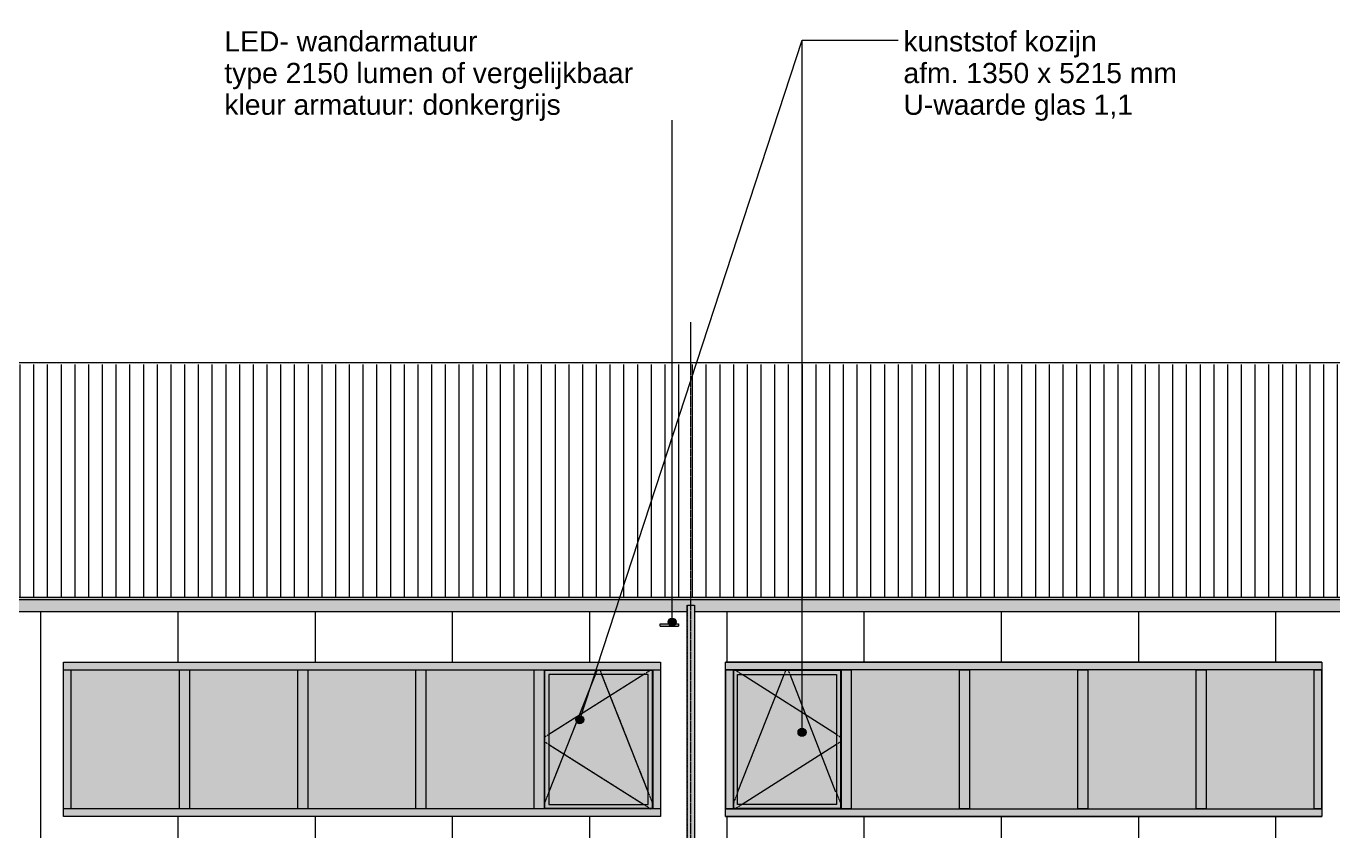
# Model space of a CAD drawing. Header units: millimetres. Extents: x 48682 to 485846, y -7071 to 11912.
# Drawn here: x 173212 to 184639, y 4876 to 11912 of the extents above; entities that cross this region are included whole.
import ezdxf

# ---------------------------------------------------------------- set-up
doc = ezdxf.new("R2010")
doc.units = ezdxf.units.MM
for name, pattern in [('Grid Line', [22.225, 12.7, -3.175, 3.175, -3.175]), ('Hidden', [4, 2, -2]), ('levels', [12, 10, -1, 0, -1])]:
    doc.linetypes.add(name, pattern=pattern)
for name, color, linetype, lineweight in [('A-DETL', 90, 'Continuous', 13), ('A-DETL-GENF', 92, 'Continuous', 13), ('A-DOOR', 31, 'Continuous', 18), ('A-DOOR-GLAZ', 31, 'Continuous', 13), ('A-FLOR', 192, 'Continuous', 18), ('A-FLOR-LEVL', 51, 'Continuous', 9), ('A-FLOR-PATT', 8, 'Continuous', 18), ('A-GLAZ', 151, 'Continuous', 18), ('A-GLAZ-CWMG', 51, 'Continuous', 13), ('A-WALL-PATT', 111, 'Continuous', 13), ('E-LITE-EQPM', 33, 'Continuous', 13), ('G-ANNO-TEXT', 231, 'Continuous', 9), ('S-COLS', 52, 'Continuous', 18), ('S-COLS-HDLN', 52, 'Hidden', 9), ('S-GRID', 1, 'Continuous', 9)]:
    doc.layers.add(name, color=color, linetype=linetype, lineweight=lineweight)
doc.styles.add('Arial', font='arial.ttf', dxfattribs={"height": 177.035928})

# ---------------------------------------------------------------- blocks, each defined once
blk = doc.blocks.new('300_28_ISR_kolom_buis - ø70x3_6 2-8360458-linkergebouw zuidoostgevel')
at = {"layer": 'S-COLS-HDLN', "linetype": 'Continuous', "lineweight": 18}
for points in [[(65792, 800), (65827, 800), (65827, 6850), (65798, 6850), (65797, 6795), (65792, 6795), (65792, 871)], [(65861, 800), (65862, 800), (65862, 6795), (65857, 6795), (65857, 6850), (65827, 6850), (65829, 800), (65861, 800)]]:
    blk.add_hatch(color=256, dxfattribs=at).paths.add_polyline_path(points, flags=0)
at = {"layer": 'A-DETL', "lineweight": 18}
for p, q in [((65792, 6850), (65792, 800)), ((65797, 6850), (65827, 6850)), ((65827, 6850), (65858, 6850)), ((65862, 800), (65862, 6850))]:
    blk.add_line(p, q, dxfattribs=at)
at = {"layer": 'S-COLS', "linetype": 'Hidden', "lineweight": 9}
for p, q in [((65796, 6850), (65796, 800)), ((65859, 6850), (65859, 800))]:
    blk.add_line(p, q, dxfattribs=at)
blk = doc.blocks.new('32_DO_glas - 01-8532440-linkergebouw zuidoostgevel')
at = {"layer": 'A-DOOR-GLAZ'}
blk.add_hatch(color=256, dxfattribs=at).paths.add_polyline_path([(70374, 5067), (71277, 5067), (71277, 6283), (70333, 6283), (70333, 5067)], flags=0)
blk = doc.blocks.new('Rectangular Mullion - 32_rechts_67x100-8532552-linkergebouw zuidoostgevel')
at = {"layer": 'A-GLAZ-CWMG'}
blk.add_hatch(color=256, dxfattribs=at).paths.add_polyline_path([(66130, 6283), (67186, 6283), (67186, 6350), (66130, 6350), (66130, 6309)], flags=0)
for p, q in [((66130, 6283), (66130, 6350)), ((67186, 6350), (66130, 6350)), ((67186, 6283), (66130, 6283))]:
    blk.add_line(p, q, dxfattribs=at)
blk = doc.blocks.new('Rectangular Mullion - 32_links_67x100-8532430-linkergebouw zuidoostgevel')
at = {"layer": 'A-GLAZ-CWMG'}
blk.add_hatch(color=256, dxfattribs=at).paths.add_polyline_path([(70288, 5000), (71344, 5000), (71344, 5067), (70288, 5067)], flags=0)
for p, q in [((70288, 5067), (71344, 5067)), ((71344, 5067), (71344, 5000)), ((70288, 5000), (71344, 5000))]:
    blk.add_line(p, q, dxfattribs=at)
blk = doc.blocks.new('Rectangular Mullion - 32_rechts_67x100-8431541-linkergebouw zuidoostgevel')
at = {"layer": 'A-GLAZ-CWMG'}
blk.add_hatch(color=256, dxfattribs=at).paths.add_polyline_path([(66141, 5067), (66197, 5067), (66197, 6283), (66130, 6283), (66130, 5067), (66132, 5067)], flags=0)
for p, q in [((66130, 6283), (66197, 6283)), ((66130, 6283), (66130, 5067)), ((66197, 6283), (66197, 5067)), ((66197, 5067), (66130, 5067))]:
    blk.add_line(p, q, dxfattribs=at)
blk = doc.blocks.new('Rectangular Mullion - 32_links_67x100-8431542-linkergebouw zuidoostgevel')
at = {"layer": 'A-GLAZ-CWMG'}
blk.add_hatch(color=256, dxfattribs=at).paths.add_polyline_path([(71344, 5067), (71344, 6283), (71277, 6283), (71277, 5067), (71322, 5067)], flags=0)
for p, q in [((71277, 6283), (71344, 6283)), ((71277, 5067), (71277, 6283)), ((71344, 5067), (71344, 6283)), ((71344, 5067), (71277, 5067))]:
    blk.add_line(p, q, dxfattribs=at)
blk = doc.blocks.new('Rectangular Mullion - 32_rechts_67x100-8532477-linkergebouw zuidoostgevel')
at = {"layer": 'A-GLAZ-CWMG'}
blk.add_hatch(color=256, dxfattribs=at).paths.add_polyline_path([(70027, 6283), (70288, 6283), (70288, 6350), (69254, 6350), (69254, 6283), (69299, 6283)], flags=0)
for p, q in [((70288, 6350), (69254, 6350)), ((70288, 6283), (69254, 6283))]:
    blk.add_line(p, q, dxfattribs=at)
blk = doc.blocks.new('Rectangular Mullion - 32_links_67x100-8532480-linkergebouw zuidoostgevel')
at = {"layer": 'A-GLAZ-CWMG'}
blk.add_hatch(color=256, dxfattribs=at).paths.add_polyline_path([(69209, 5000), (69254, 5000), (69254, 5067), (68220, 5067), (68220, 5000), (68265, 5000)], flags=0)
for p, q in [((68220, 5067), (69254, 5067)), ((68220, 5000), (69254, 5000))]:
    blk.add_line(p, q, dxfattribs=at)
blk = doc.blocks.new('Rectangular Mullion - 32_tussen_90x100-8431527-linkergebouw zuidoostgevel')
at = {"layer": 'A-GLAZ-CWMG'}
blk.add_hatch(color=256, dxfattribs=at).paths.add_polyline_path([(69299, 5067), (69299, 6283), (69209, 6283), (69209, 5067)], flags=0)
for p, q in [((69209, 6283), (69299, 6283)), ((69209, 6283), (69209, 5067)), ((69299, 6283), (69299, 5067)), ((69299, 5067), (69209, 5067))]:
    blk.add_line(p, q, dxfattribs=at)
blk = doc.blocks.new('Rectangular Mullion - 32_links_67x100-8532553-linkergebouw zuidoostgevel')
at = {"layer": 'A-GLAZ-CWMG'}
blk.add_hatch(color=256, dxfattribs=at).paths.add_polyline_path([(67186, 5000), (68220, 5000), (68220, 5067), (67186, 5067), (67186, 5060)], flags=0)
for p, q in [((67186, 5067), (68220, 5067)), ((67186, 5000), (68220, 5000))]:
    blk.add_line(p, q, dxfattribs=at)
blk = doc.blocks.new('Rectangular Mullion - 32_rechts_67x100-8532432-linkergebouw zuidoostgevel')
at = {"layer": 'A-GLAZ-CWMG'}
blk.add_hatch(color=256, dxfattribs=at).paths.add_polyline_path([(71277, 6283), (71344, 6283), (71344, 6350), (70288, 6350), (70288, 6283), (70374, 6283)], flags=0)
for p, q in [((71344, 6350), (70288, 6350)), ((71344, 6350), (71344, 6283)), ((71344, 6283), (70288, 6283))]:
    blk.add_line(p, q, dxfattribs=at)
blk = doc.blocks.new('31_WI_RT62_BI_raam - BI_draaival_links-V15-linkergebouw zuidoostgevel')
at = {"layer": 'A-GLAZ'}
h = blk.add_hatch(color=256, dxfattribs=at)
h.paths.add_polyline_path([(66904, 5067), (67141, 5067), (67141, 6283), (66197, 6283), (66197, 5067), (66899, 5067)], flags=0)
h.paths.add_polyline_path([(66904, 5072), (66202, 5072), (66202, 6278), (67136, 6278), (67136, 5072), (66904, 5072)], flags=0)
h = blk.add_hatch(color=256, dxfattribs=at)
h.paths.add_polyline_path([(66237, 5072), (67136, 5072), (67136, 6278), (66202, 6278), (66202, 5072)], flags=0)
h.paths.add_polyline_path([(67101, 5107), (66237, 5107), (66237, 6243), (67101, 6243), (67101, 5133)], flags=0)
for p, q in [((66202, 5072), (66202, 6278)), ((67136, 6278), (66202, 6278)), ((67136, 6278), (67136, 5072)), ((67136, 5072), (66202, 5072))]:
    blk.add_line(p, q, dxfattribs=at)
at = {"layer": 'A-GLAZ', "linetype": 'Hidden', "lineweight": 13}
for p, q in [((66213, 6283), (66276, 6243)), ((66658, 6283), (66642, 6243)), ((66696, 6243), (66680, 6283)), ((67101, 5718), (67141, 5693)), ((67141, 5657), (67101, 5632)), ((66237, 5212), (66197, 5110)), ((67141, 5110), (67101, 5212)), ((66276, 5107), (66213, 5067))]:
    blk.add_line(p, q, dxfattribs=at)
blk = doc.blocks.new('Rectangular Mullion - 32_rechts_67x100-8532554-linkergebouw zuidoostgevel')
at = {"layer": 'A-GLAZ-CWMG'}
blk.add_hatch(color=256, dxfattribs=at).paths.add_polyline_path([(92227, 6283), (92820, 6283), (92820, 6350), (91786, 6350), (91786, 6283), (92066, 6283)], flags=0)
for p, q in [((92820, 6350), (91786, 6350)), ((92820, 6283), (91786, 6283))]:
    blk.add_line(p, q, dxfattribs=at)
blk = doc.blocks.new('Rectangular Mullion - 32_links_67x100-8532555-linkergebouw zuidoostgevel')
at = {"layer": 'A-GLAZ-CWMG'}
blk.add_hatch(color=256, dxfattribs=at).paths.add_polyline_path([(91272, 5000), (91786, 5000), (91786, 5067), (90730, 5067), (90730, 5000), (91008, 5000)], flags=0)
for p, q in [((90730, 5000), (90730, 5067)), ((90730, 5067), (91786, 5067)), ((90730, 5000), (91786, 5000))]:
    blk.add_line(p, q, dxfattribs=at)
blk = doc.blocks.new('32_DO_glas - 01-8532562-linkergebouw zuidoostgevel')
at = {"layer": 'A-DOOR-GLAZ'}
blk.add_hatch(color=256, dxfattribs=at).paths.add_polyline_path([(91831, 5067), (92775, 5067), (92775, 6283), (91831, 6283), (91831, 5133)], flags=0)
blk = doc.blocks.new('32_DO_glas - 01-8656808-linkergebouw zuidoostgevel')
at = {"layer": 'A-DOOR-GLAZ'}
blk.add_hatch(color=256, dxfattribs=at).paths.add_polyline_path([(60409, 5067), (61353, 5067), (61353, 6283), (60409, 6283), (60409, 5995)], flags=0)
blk = doc.blocks.new('Rectangular Mullion - 32_rechts_67x100-8656788-linkergebouw zuidoostgevel')
at = {"layer": 'A-GLAZ-CWMG'}
blk.add_hatch(color=256, dxfattribs=at).paths.add_polyline_path([(64501, 6283), (65562, 6283), (65562, 6350), (64501, 6350), (64501, 6309)], flags=0)
for p, q in [((64501, 6350), (65562, 6350)), ((65562, 6350), (65562, 6283)), ((64501, 6283), (65562, 6283))]:
    blk.add_line(p, q, dxfattribs=at)
blk = doc.blocks.new('Rectangular Mullion - 32_links_67x100-8656789-linkergebouw zuidoostgevel')
at = {"layer": 'A-GLAZ-CWMG'}
blk.add_hatch(color=256, dxfattribs=at).paths.add_polyline_path([(61353, 5000), (61398, 5000), (61398, 5067), (60342, 5067), (60342, 5000), (60409, 5000)], flags=0)
for p, q in [((60342, 5000), (60342, 5067)), ((61398, 5067), (60342, 5067)), ((61398, 5000), (60342, 5000))]:
    blk.add_line(p, q, dxfattribs=at)
blk = doc.blocks.new('Rectangular Mullion - 32_rechts_67x100-8469396-linkergebouw zuidoostgevel')
at = {"layer": 'A-GLAZ-CWMG'}
blk.add_hatch(color=256, dxfattribs=at).paths.add_polyline_path([(77758, 5067), (77825, 5067), (77825, 6283), (77758, 6283), (77758, 5133)], flags=0)
for p, q in [((77758, 6283), (77825, 6283)), ((77758, 6283), (77758, 5067)), ((77825, 6283), (77825, 5067)), ((77825, 5067), (77758, 5067))]:
    blk.add_line(p, q, dxfattribs=at)
blk = doc.blocks.new('Rectangular Mullion - 32_links_67x100-8469397-linkergebouw zuidoostgevel')
at = {"layer": 'A-GLAZ-CWMG'}
blk.add_hatch(color=256, dxfattribs=at).paths.add_polyline_path([(72633, 5067), (72677, 5067), (72677, 6283), (72610, 6283), (72610, 5067)], flags=0)
for p, q in [((72610, 6283), (72677, 6283)), ((72610, 5067), (72610, 6283)), ((72677, 5067), (72677, 6283)), ((72677, 5067), (72610, 5067))]:
    blk.add_line(p, q, dxfattribs=at)
blk = doc.blocks.new('Rectangular Mullion - 32_rechts_67x100-8656790-linkergebouw zuidoostgevel')
at = {"layer": 'A-GLAZ-CWMG'}
blk.add_hatch(color=256, dxfattribs=at).paths.add_polyline_path([(61443, 6283), (62432, 6283), (62432, 6350), (61398, 6350), (61398, 6283)], flags=0)
for p, q in [((61398, 6350), (62432, 6350)), ((61398, 6283), (62432, 6283))]:
    blk.add_line(p, q, dxfattribs=at)
blk = doc.blocks.new('Rectangular Mullion - 32_links_67x100-8656791-linkergebouw zuidoostgevel')
at = {"layer": 'A-GLAZ-CWMG'}
blk.add_hatch(color=256, dxfattribs=at).paths.add_polyline_path([(63421, 5000), (63466, 5000), (63466, 5067), (62432, 5067), (62432, 5000), (62477, 5000)], flags=0)
for p, q in [((63466, 5067), (62432, 5067)), ((63466, 5000), (62432, 5000))]:
    blk.add_line(p, q, dxfattribs=at)
blk = doc.blocks.new('Rectangular Mullion - 32_tussen_90x100-8469392-linkergebouw zuidoostgevel')
at = {"layer": 'A-GLAZ-CWMG'}
blk.add_hatch(color=256, dxfattribs=at).paths.add_polyline_path([(74741, 5067), (74741, 6283), (74651, 6283), (74651, 5067)], flags=0)
for p, q in [((74651, 6283), (74741, 6283)), ((74651, 6283), (74651, 5067)), ((74741, 6283), (74741, 5067)), ((74741, 5067), (74651, 5067))]:
    blk.add_line(p, q, dxfattribs=at)
blk = doc.blocks.new('Rectangular Mullion - 32_links_67x100-8656792-linkergebouw zuidoostgevel')
at = {"layer": 'A-GLAZ-CWMG'}
blk.add_hatch(color=256, dxfattribs=at).paths.add_polyline_path([(64501, 5000), (64501, 5067), (63466, 5067), (63466, 5000), (64456, 5000)], flags=0)
for p, q in [((64501, 5067), (63466, 5067)), ((64501, 5000), (63466, 5000))]:
    blk.add_line(p, q, dxfattribs=at)
blk = doc.blocks.new('Rectangular Mullion - 32_rechts_67x100-8656793-linkergebouw zuidoostgevel')
at = {"layer": 'A-GLAZ-CWMG'}
blk.add_hatch(color=256, dxfattribs=at).paths.add_polyline_path([(61275, 6283), (61398, 6283), (61398, 6350), (60342, 6350), (60342, 6283), (60409, 6283)], flags=0)
for p, q in [((60342, 6283), (60342, 6350)), ((60342, 6350), (61398, 6350)), ((60342, 6283), (61398, 6283))]:
    blk.add_line(p, q, dxfattribs=at)
blk = doc.blocks.new('31_WI_RT62_BI_raam - BI_draaival_links-8656817-linkergebouw zuidoostgevel')
at = {"layer": 'A-GLAZ'}
h = blk.add_hatch(color=256, dxfattribs=at)
h.paths.add_polyline_path([(64546, 5067), (65495, 5067), (65495, 6283), (64546, 6283), (64546, 5072)], flags=0)
h.paths.add_polyline_path([(64586, 5072), (64551, 5072), (64551, 6278), (65490, 6278), (65490, 5072), (64686, 5072)], flags=0)
h = blk.add_hatch(color=256, dxfattribs=at)
h.paths.add_polyline_path([(64551, 5072), (65490, 5072), (65490, 6278), (64551, 6278), (64551, 5242)], flags=0)
h.paths.add_polyline_path([(65455, 5107), (64586, 5107), (64586, 6243), (65455, 6243), (65455, 5133)], flags=0)
at = {"layer": 'A-GLAZ', "linetype": 'Hidden', "lineweight": 13}
for p, q in [((65479, 6283), (64546, 5693)), ((64546, 5110), (65010, 6283)), ((65032, 6283), (65495, 5110)), ((64546, 5657), (65479, 5067))]:
    blk.add_line(p, q, dxfattribs=at)
at = {"layer": 'A-GLAZ'}
for p, q in [((64551, 5072), (64551, 6278)), ((65490, 6278), (64551, 6278)), ((64586, 6243), (64586, 5107)), ((65455, 6243), (64586, 6243)), ((65455, 5107), (65455, 6243)), ((65490, 6278), (65490, 5072)), ((65490, 5072), (64551, 5072)), ((64586, 5107), (65455, 5107))]:
    blk.add_line(p, q, dxfattribs=at)
at = {"layer": 'A-GLAZ', "lineweight": 13}
for p, q in [((65416, 6243), (64586, 5718)), ((64586, 5211), (64994, 6243)), ((65047, 6243), (65455, 5211)), ((64586, 5632), (65416, 5107))]:
    blk.add_line(p, q, dxfattribs=at)
blk = doc.blocks.new('Rectangular Mullion - 32_rechts_67x100-8656794-linkergebouw zuidoostgevel')
at = {"layer": 'A-GLAZ-CWMG'}
blk.add_hatch(color=256, dxfattribs=at).paths.add_polyline_path([(63511, 6283), (64501, 6283), (64501, 6350), (63466, 6350), (63466, 6283)], flags=0)
for p, q in [((63466, 6350), (64501, 6350)), ((63466, 6283), (64501, 6283))]:
    blk.add_line(p, q, dxfattribs=at)
blk = doc.blocks.new('Rectangular Mullion - 32_links_67x100-8656795-linkergebouw zuidoostgevel')
at = {"layer": 'A-GLAZ-CWMG'}
blk.add_hatch(color=256, dxfattribs=at).paths.add_polyline_path([(64501, 5000), (65562, 5000), (65562, 5067), (64501, 5067)], flags=0)
for p, q in [((65562, 5067), (64501, 5067)), ((65562, 5067), (65562, 5000)), ((65562, 5000), (64501, 5000))]:
    blk.add_line(p, q, dxfattribs=at)
blk = doc.blocks.new('32_DO_glas - 01-8656816-linkergebouw zuidoostgevel')
at = {"layer": 'A-DOOR-GLAZ'}
blk.add_hatch(color=256, dxfattribs=at).paths.add_polyline_path([(64025, 5067), (64456, 5067), (64456, 6283), (63511, 6283), (63511, 5067), (63877, 5067)], flags=0)
blk = doc.blocks.new('200_VAE_63_spotlamp - rond-8711555-linkergebouw zuidoostgevel')
at = {"layer": 'E-LITE-EQPM'}
blk.add_hatch(color=256, dxfattribs=at).paths.add_polyline_path([(65720, 6667), (65720, 6687), (65560, 6687), (65560, 6667), (65612, 6667)], flags=0)
for p, q in [((65560, 6687), (65720, 6687)), ((65560, 6667), (65560, 6687)), ((65560, 6667), (65720, 6667)), ((65720, 6687), (65720, 6667))]:
    blk.add_line(p, q, dxfattribs=at)

msp = doc.modelspace()

# ---------------------------------------------------------------- hatches: boundary and pattern name
at = {"layer": 'A-DETL-GENF'}
for points in [[(177883.5, 5107), (178652.7, 5107), (178652.7, 6243), (177783, 6243), (177783, 5107)], [(180298.4, 5107), (180298.4, 6243), (179434, 6243), (179434.1, 5107), (180264.4, 5107)]]:
    msp.add_hatch(color=9, dxfattribs=at).paths.add_polyline_path(points, flags=0)
at = {"layer": 'A-FLOR'}
h = msp.add_hatch(color=256, dxfattribs=at)
h.paths.add_polyline_path([(162884.7, 6795), (171589.7, 6795), (171589.7, 6850), (171659.7, 6850), (171659.7, 6795), (178995.1, 6795), (178995.1, 6850), (179054.2, 6850), (179054.2, 6795), (191295.1, 6795), (191295.1, 6850), (191354.2, 6850), (191354.2, 6795), (197445.1, 6795), (197445.1, 6850), (197504.2, 6850), (197504.2, 6795), (203595.1, 6795), (203595.1, 6850), (203654.2, 6850), (203654.2, 6795), (209745.1, 6795), (209745.1, 6850), (209804.2, 6850), (209804.2, 6795), (215895.1, 6795), (215895.1, 6850), (215954.2, 6850), (215954.2, 6795), (222045.1, 6795), (222045.1, 6850), (222104.2, 6850), (222104.2, 6795), (228180.1, 6795), (228180.1, 6850), (228239.2, 6850), (228239.2, 6795), (228749.7, 6795), (228749.7, 6915), (162884.7, 6915), (162884.7, 6800)], flags=0)
h.paths.add_polyline_path([(169604.5, 6800.1), (166150.7, 6800.1), (166150.7, 6900), (171551.7, 6900), (171551.7, 6800.1), (170873.3, 6800.1)], flags=0)
at = {"layer": 'A-FLOR-PATT', "lineweight": 9}
h = msp.add_hatch(dxfattribs=at)
h.set_pattern_fill('FP_9', color=256, style=0, pattern_type=2)
h.set_pattern_definition([(90, (0, -8882.83), (-120, 7e-15), [])])
h.paths.add_polyline_path([(197856.2, 6915), (228749.7, 6915), (228749.7, 8954.5), (162884.7, 8954.5), (162884.7, 6915), (197327.1, 6915)], flags=0)
at = {"layer": 'A-WALL-PATT', "lineweight": 9}
h = msp.add_hatch(dxfattribs=at)
h.set_pattern_fill('FP_2', color=256, style=0, pattern_type=2)
h.set_pattern_definition([(90, (53340.5, 0), (-1200, 7e-14), [])])
h.paths.add_polyline_path([(166587.7, -10), (167721.7, -10), (167721.7, 0), (166587.7, 0)], flags=0)
h.paths.add_polyline_path([(170741, -10), (171324.7, -10), (171324.7, 0), (170721.7, 0), (170721.7, -10)], flags=0)
h.paths.add_polyline_path([(177554.7, 0), (177767.5, 0), (177767.5, 3030), (178751.7, 3030), (178751.7, 800), (178989.7, 800), (178989.7, 6795), (171659.7, 6795), (171659.7, 800), (173539.7, 800), (173539.7, 3600), (177539.7, 3600), (177539.7, 0)], flags=0)
h.paths.add_polyline_path([(214522.1, 5), (214637.2, 5), (214637.2, 3030), (215621.6, 3030), (215621.6, 800), (215889.7, 800), (215889.7, 6795), (209809.7, 6795), (209809.7, 800), (210430, 800), (210430, 3600), (214430, 3600), (214430.3, 5), (214445, 5)], flags=0)
h.paths.add_polyline_path([(217419.4, 5), (217419.4, 3600), (221419.4, 3600), (221419.4, 800), (222039.7, 800), (222039.7, 6795), (215959.7, 6795), (215959.7, 800), (216227.1, 800), (216227.1, 3030), (217211.3, 3030), (217211.3, 5), (217419, 5)], flags=0)
h.paths.add_polyline_path([(223554.4, 5), (223554.4, 3600), (227554.4, 3600), (227554.4, 800), (228174.7, 800), (228174.7, 6795), (222109.7, 6794.6), (222109.7, 800), (222377.1, 800), (222377.1, 3030), (223361.3, 3030), (223361.3, 5), (223554, 5)], flags=0)
h.paths.add_polyline_path([(204998.7, 5), (205119.4, 5), (205119.4, 3600), (209119.4, 3600), (209119.4, 800), (209739.7, 800), (209739.7, 6795), (203659.7, 6795), (203659.7, 800), (203927.1, 800), (203927.1, 3030), (204911.3, 3030), (204911.3, 5)], flags=0)
h.paths.add_polyline_path([(192611.3, 5), (192819.2, 5), (192819.2, 3600), (196819.2, 3600), (196819.2, 800), (197439.7, 800), (197439.7, 6795), (191359.7, 6795), (191359.7, 800), (191627.1, 800), (191627.1, 3030), (192611.3, 3030), (192611.3, 135.7)], flags=0)
h.paths.add_polyline_path([(190031.8, 5), (190031.8, 3030), (191016.1, 3030), (191016.1, 800), (191289.7, 800), (191289.7, 6795), (185209.7, 6795), (185209.7, 800), (185830, 800), (185830, 3600), (189830, 3600), (189830.3, 5), (189920, 5)], flags=0)
h.paths.add_polyline_path([(202145, 5), (202339.2, 5), (202339.2, 3030), (203323.2, 3030), (203323.2, 800), (203589.7, 800), (203589.7, 6795), (197509.7, 6795), (197509.7, 800), (198130, 800), (198130, 3600), (202130, 3600), (202130.3, 5)], flags=0)
h.paths.add_polyline_path([(180519.4, 5), (180519.4, 3600), (184519.4, 3600), (184519.4, 800), (185139.7, 800), (185139.7, 6795), (179059.7, 6795), (179059.7, 800), (179329.6, 800), (179329.6, 3030), (180313.9, 3030), (180313.9, 5), (180519, 5)], flags=0)
h.paths.add_polyline_path([(171589.7, 800), (171589.7, 6795), (166587.7, 6795), (166587.7, 800), (167721.7, 800), (167721.7, 3600), (170721.7, 3600), (170721.7, 800), (171534.6, 800)], flags=0)
h.paths.add_polyline_path([(228278, 800), (228314.7, 800), (228314.7, 6795), (228244.7, 6795), (228244.7, 800)], flags=0)
h.paths.add_polyline_path([(177883.5, 5000), (173539.7, 5000), (173539.7, 6350), (178759.7, 6350), (178759.7, 5000), (178015.8, 5000)], flags=0)
h.paths.add_polyline_path([(191771.8, 5000), (191627.1, 5000), (191627.1, 6350), (196841.7, 6350), (196841.7, 5000), (192036.3, 5000)], flags=0)
h.paths.add_polyline_path([(215580.2, 5000), (210407.7, 5000), (210407.7, 6350), (215622.2, 6350), (215622.2, 5000)], flags=0)
h.paths.add_polyline_path([(190978.2, 5000), (185807.7, 5000), (185807.7, 6350), (191022.2, 6350), (191022.2, 5000)], flags=0)
h.paths.add_polyline_path([(209141.7, 5000), (203927.1, 5000), (203927.1, 6350), (209141.7, 6350), (209141.7, 5427)], flags=0)
h.paths.add_polyline_path([(198107.7, 5000), (198107.7, 6350), (203322.2, 6350), (203322.2, 5000), (198385.2, 5000)], flags=0)
h.paths.add_polyline_path([(217874.7, 5000), (216227.1, 5000), (216227.1, 6350), (221441.7, 6350), (221441.7, 5000), (220275.2, 5000)], flags=0)
h.paths.add_polyline_path([(179603, 5000), (179327.1, 5000), (179327.1, 6350), (184541.7, 6350), (184541.7, 5000), (179867.6, 5000)], flags=0)
h.paths.add_polyline_path([(222377.1, 5000), (222377.1, 6350), (227591.7, 6350), (227591.7, 5000), (222458.2, 5000)], flags=0)
h.paths.add_polyline_path([(170718.7, 5000), (167721.7, 5000), (167721.7, 6350), (170718.7, 6350), (170718.7, 5059.5)], flags=0)
h.paths.add_polyline_path([(228082.1, 6667.2), (227942.3, 6667.2), (227942.3, 6687.2), (228102.3, 6687.2), (228102.3, 6667.2), (228087.3, 6667.2)], flags=0)
h.paths.add_polyline_path([(215657.3, 6667.2), (215657.3, 6687.2), (215817.3, 6687.2), (215817.3, 6667.2), (215672.3, 6667.2)], flags=0)
h.paths.add_polyline_path([(203411.5, 6667.2), (203357.3, 6667.2), (203357.3, 6687.2), (203517.3, 6687.2), (203517.3, 6667.2), (203502.3, 6667.2)], flags=0)
h.paths.add_polyline_path([(191202.3, 6667.2), (191057.3, 6667.2), (191057.3, 6687.2), (191217.3, 6687.2), (191217.3, 6667.2)], flags=0)
h.paths.add_polyline_path([(178757.3, 6667.2), (178757.3, 6687.2), (178917.3, 6687.2), (178917.3, 6667.2), (178772.3, 6667.2)], flags=0)
at = {"layer": 'G-ANNO-TEXT'}
h = msp.add_hatch(color=250, dxfattribs=at)
edge = h.paths.add_edge_path(flags=0)
edge.add_arc((178861.1, 6701.8), 35, 0, 360)
h = msp.add_hatch(color=250, dxfattribs=at)
edge = h.paths.add_edge_path(flags=0)
edge.add_arc((178052.8, 5847.8), 35, 0, 360)
h = msp.add_hatch(color=250, dxfattribs=at)
edge = h.paths.add_edge_path(flags=0)
edge.add_arc((179996.8, 5737.4), 35, 0, 360)

# ---------------------------------------------------------------- linework, layer by layer
at = {"layer": 'A-DETL', "lineweight": 18}
for p, q in [((171659.6, 6795), (178995.1, 6795)), ((179054.2, 6795), (191295.1, 6795)), ((173539.7, 5000), (173539.7, 6350)), ((173539.7, 6350), (178759.7, 6350)), ((178759.7, 6350), (178759.7, 5000)), ((179327.1, 5000), (179327.1, 6350)), ((179327.1, 6350), (184541.7, 6350)), ((184541.7, 6350), (184541.7, 5000)), ((178759.7, 5000), (173539.7, 5000)), ((184541.7, 5000), (179327.1, 5000))]:
    msp.add_line(p, q, dxfattribs=at)
at = {"layer": 'A-DETL'}
for p, q in [((178652.7, 6243), (177783, 6243)), ((177783, 6243), (177783, 5107)), ((178652.7, 5107), (178652.7, 6243)), ((179434, 6243), (180298.4, 6243)), ((179434, 5107), (179434, 6243)), ((180298.4, 6243), (180298.4, 5107)), ((177783, 5107), (178652.7, 5107)), ((180298.4, 5107), (179434, 5107))]:
    msp.add_line(p, q, dxfattribs=at)
at = {"layer": 'A-DETL', "lineweight": 9}
for p, q in [((179434, 5210.8), (179839.5, 6243)), ((180298.4, 5718.8), (179473.4, 6243)), ((180291.9, 5215.2), (179893, 6243)), ((180298.4, 5631.2), (179473.1, 5107.2))]:
    msp.add_line(p, q, dxfattribs=at)
at = {"layer": 'A-FLOR'}
msp.add_line((228749.7, 6915), (162884.7, 6915), dxfattribs=at)
at = {"layer": 'A-FLOR-LEVL', "linetype": 'levels'}
for p, q in [((162337.6, 8970), (231073.3, 8970)), ((162337.6, 6900), (231073.3, 6900))]:
    msp.add_line(p, q, dxfattribs=at)
at = {"layer": 'G-ANNO-TEXT', "color": 250}
for p, q in [((178052.8, 5847.8), (179996.8, 11789.4)), ((179996.8, 11789.4), (180884, 11789.4)), ((179996.8, 11789.4), (180884, 11789.4)), ((179996.8, 5737.4), (179996.8, 11789.4)), ((178489.7, 11239.8), (177861.5, 11239.8)), ((178861.1, 11239.8), (178489.7, 11239.8)), ((178861.1, 6701.8), (178861.1, 11239.8))]:
    msp.add_line(p, q, dxfattribs=at)
for centre in [(178861.1, 6701.8), (178052.8, 5847.8), (179996.8, 5737.4)]:
    msp.add_circle(centre, 35, dxfattribs=at)
at = {"layer": 'S-GRID', "lineweight": 18}
msp.add_line((179024.7, 8924.7), (179024.7, 9324.7), dxfattribs=at)
at = {"layer": 'S-GRID', "linetype": 'Grid Line', "lineweight": 18}
msp.add_line((179024.7, -1444.1), (179024.7, 8924.7), dxfattribs=at)

# ---------------------------------------------------------------- block references
at = {"layer": 'A-DOOR'}
for name, p in [('32_DO_glas - 01-8656808-linkergebouw zuidoostgevel', (113197.2, 0)), ('32_DO_glas - 01-8656808-linkergebouw zuidoostgevel', (114231.2, 0)), ('32_DO_glas - 01-8656808-linkergebouw zuidoostgevel', (115265.2, 0)), ('32_DO_glas - 01-8656816-linkergebouw zuidoostgevel', (113197.2, 0)), ('32_DO_glas - 01-8532562-linkergebouw zuidoostgevel', (88597.2, 0)), ('32_DO_glas - 01-8532440-linkergebouw zuidoostgevel', (111129.2, 0)), ('32_DO_glas - 01-8532440-linkergebouw zuidoostgevel', (112163.2, 0)), ('32_DO_glas - 01-8532440-linkergebouw zuidoostgevel', (113197.2, 0))]:
    msp.add_blockref(name, p, dxfattribs=at)
at = {"layer": 'A-GLAZ'}
for name in ['31_WI_RT62_BI_raam - BI_draaival_links-8656817-linkergebouw zuidoostgevel', '31_WI_RT62_BI_raam - BI_draaival_links-V15-linkergebouw zuidoostgevel']:
    msp.add_blockref(name, (113197.2, 0), dxfattribs=at)
at = {"layer": 'A-GLAZ-CWMG'}
for name, p in [('Rectangular Mullion - 32_rechts_67x100-8656793-linkergebouw zuidoostgevel', (113197.2, 0)), ('Rectangular Mullion - 32_rechts_67x100-8656790-linkergebouw zuidoostgevel', (113197.2, 0)), ('Rectangular Mullion - 32_rechts_67x100-8656790-linkergebouw zuidoostgevel', (114231.2, 0)), ('Rectangular Mullion - 32_rechts_67x100-8656794-linkergebouw zuidoostgevel', (113197.2, 0)), ('Rectangular Mullion - 32_rechts_67x100-8656788-linkergebouw zuidoostgevel', (113197.2, 0)), ('Rectangular Mullion - 32_rechts_67x100-8532552-linkergebouw zuidoostgevel', (113197.2, 0)), ('Rectangular Mullion - 32_rechts_67x100-8532554-linkergebouw zuidoostgevel', (88597.2, 0)), ('Rectangular Mullion - 32_rechts_67x100-8532477-linkergebouw zuidoostgevel', (112163.2, 0)), ('Rectangular Mullion - 32_rechts_67x100-8532477-linkergebouw zuidoostgevel', (113197.2, 0)), ('Rectangular Mullion - 32_rechts_67x100-8532432-linkergebouw zuidoostgevel', (113197.2, 0)), ('Rectangular Mullion - 32_links_67x100-8469397-linkergebouw zuidoostgevel', (100929.2, 0)), ('Rectangular Mullion - 32_tussen_90x100-8469392-linkergebouw zuidoostgevel', (99899.2, 0)), ('Rectangular Mullion - 32_tussen_90x100-8469392-linkergebouw zuidoostgevel', (100933.2, 0)), ('Rectangular Mullion - 32_tussen_90x100-8469392-linkergebouw zuidoostgevel', (101967.2, 0)), ('Rectangular Mullion - 32_tussen_90x100-8469392-linkergebouw zuidoostgevel', (103001.5, 0)), ('Rectangular Mullion - 32_rechts_67x100-8469396-linkergebouw zuidoostgevel', (100934.6, 0)), ('Rectangular Mullion - 32_rechts_67x100-8431541-linkergebouw zuidoostgevel', (113197.2, 0)), ('Rectangular Mullion - 32_tussen_90x100-8431527-linkergebouw zuidoostgevel', (111128.9, 0)), ('Rectangular Mullion - 32_tussen_90x100-8431527-linkergebouw zuidoostgevel', (112163.2, 0)), ('Rectangular Mullion - 32_tussen_90x100-8431527-linkergebouw zuidoostgevel', (113197.2, 0)), ('Rectangular Mullion - 32_tussen_90x100-8431527-linkergebouw zuidoostgevel', (114231.2, 0)), ('Rectangular Mullion - 32_links_67x100-8431542-linkergebouw zuidoostgevel', (113197.2, 0)), ('Rectangular Mullion - 32_links_67x100-8656789-linkergebouw zuidoostgevel', (113197.2, 0)), ('Rectangular Mullion - 32_links_67x100-8656791-linkergebouw zuidoostgevel', (112163.2, 0)), ('Rectangular Mullion - 32_links_67x100-8656791-linkergebouw zuidoostgevel', (113197.2, 0)), ('Rectangular Mullion - 32_links_67x100-8656792-linkergebouw zuidoostgevel', (113197.2, 0)), ('Rectangular Mullion - 32_links_67x100-8656795-linkergebouw zuidoostgevel', (113197.2, 0)), ('Rectangular Mullion - 32_links_67x100-8532555-linkergebouw zuidoostgevel', (88597.2, 0)), ('Rectangular Mullion - 32_links_67x100-8532553-linkergebouw zuidoostgevel', (113197.2, 0)), ('Rectangular Mullion - 32_links_67x100-8532480-linkergebouw zuidoostgevel', (113197.2, 0)), ('Rectangular Mullion - 32_links_67x100-8532480-linkergebouw zuidoostgevel', (114231.2, 0)), ('Rectangular Mullion - 32_links_67x100-8532430-linkergebouw zuidoostgevel', (113197.2, 0))]:
    msp.add_blockref(name, p, dxfattribs=at)
at = {"layer": 'E-LITE-EQPM'}
msp.add_blockref('200_VAE_63_spotlamp - rond-8711555-linkergebouw zuidoostgevel', (113197.2, 0), dxfattribs=at)
at = {"layer": 'S-COLS'}
msp.add_blockref('300_28_ISR_kolom_buis - ø70x3_6 2-8360458-linkergebouw zuidoostgevel', (113197.2, 0), dxfattribs=at)

# ---------------------------------------------------------------- next in the draw order: texts
at = {"layer": 'G-ANNO-TEXT', "color": 7, "char_height": 177.036, "attachment_point": 1, "line_spacing_factor": 0.938532, "style": 'Arial', "bg_fill": 3, "box_fill_scale": 1.25, "bg_fill_color": 0, "bg_fill_transparency": 0}
for s, insert, width in [('LED- wandarmatuur\\Ptype 2150 lumen of vergelijkbaar\\Pkleur armatuur: donkergrijs', (174945.6, 11868.2), 4252.873), ('kunststof kozijn\\Pafm. 1350 x 5215 mm\\PU-waarde glas 1,1\\P', (180884, 11868.2), 2848.928)]:
    msp.add_mtext(s, dxfattribs=dict(at, insert=insert, width=width))

doc.saveas('drawing.dxf')
